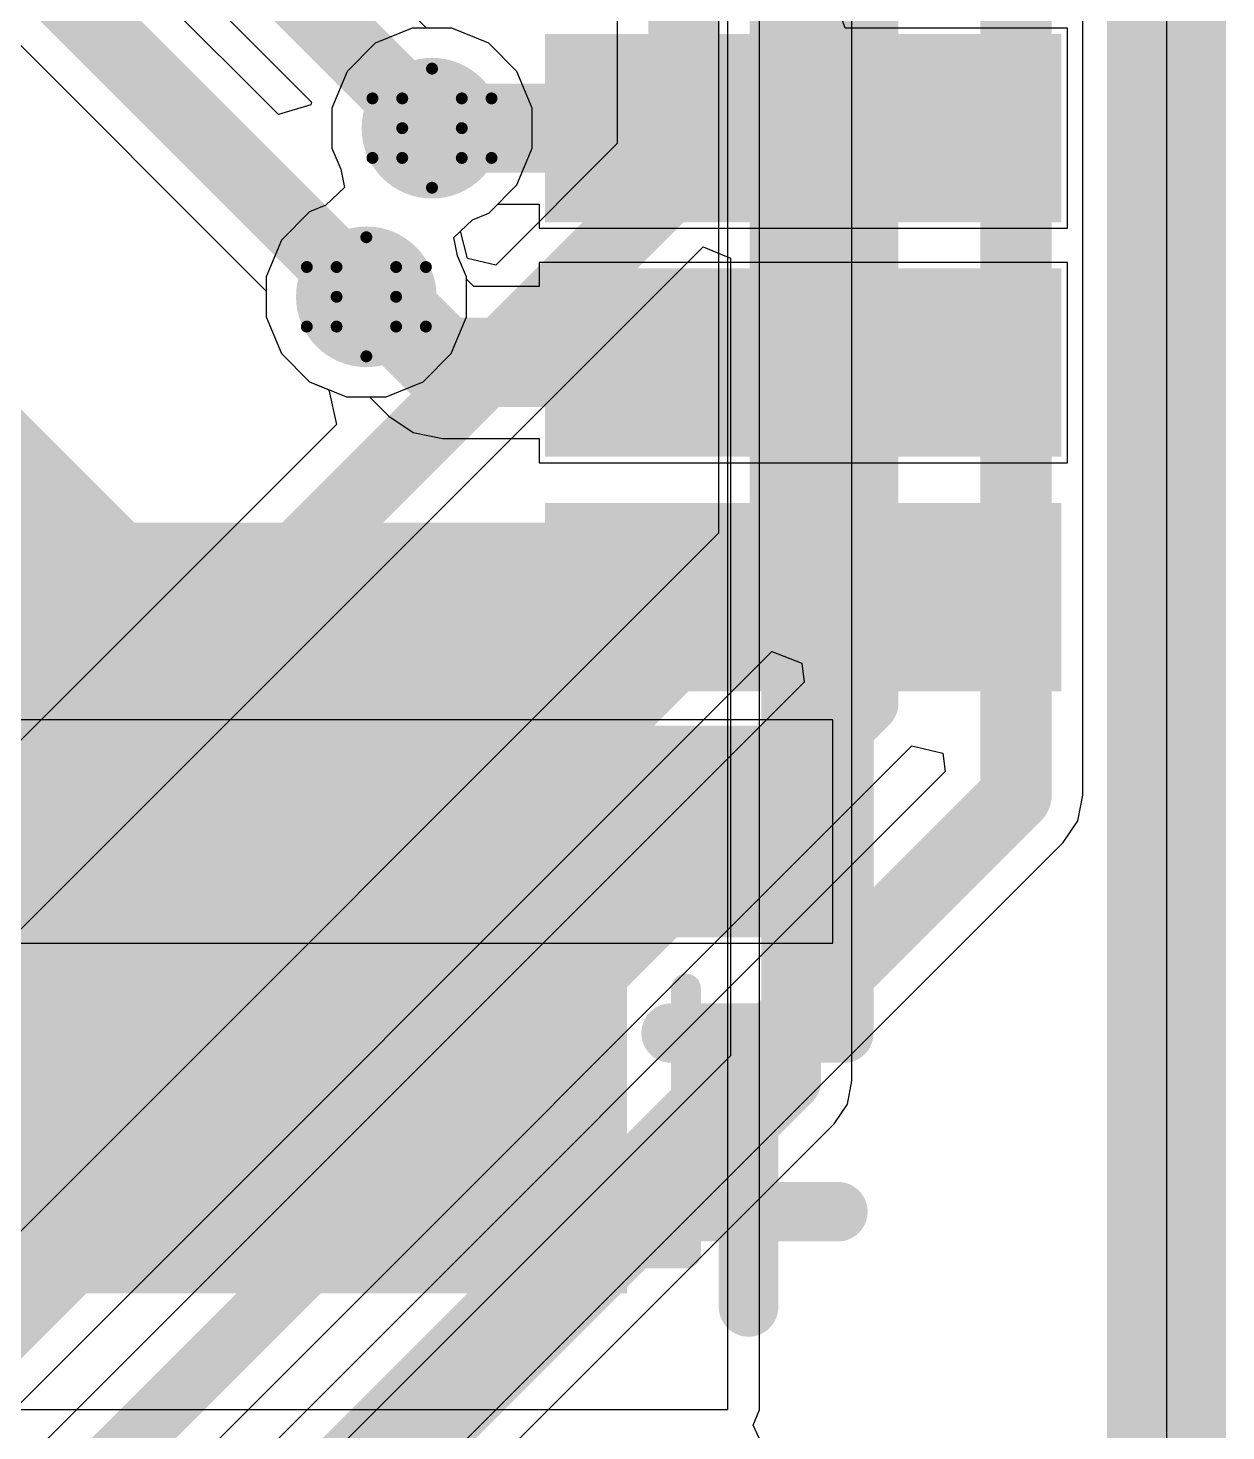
# Model space of a CAD drawing. Header units: inches. Extents: x -4 to 389, y 0 to 108.
# Drawn here: x 40.15 to 45.26, y 13.75 to 19.74 of the extents above; entities that cross this region are included whole.
import ezdxf

# ---------------------------------------------------------------- set-up
doc = ezdxf.new("R2010")
doc.units = ezdxf.units.IN
for name, color, linetype in [('Board Outline', 76, 'Continuous'), ('Bottom Layer', 5, 'Continuous'), ('Bottom Overlay', 54, 'Continuous'), ('Bottom Paste', 16, 'Continuous'), ('Bottom Solder', 6, 'Continuous'), ('Drill Drawing', 1, 'Continuous'), ('Signal_1', 16, 'Continuous'), ('Signal_2', 76, 'Continuous'), ('Top Layer', 1, 'Continuous'), ('Top Overlay', 2, 'Continuous'), ('Top Paste', 8, 'Continuous'), ('Top Solder', 216, 'Continuous'), ('Via Holes', 16, 'Continuous')]:
    doc.layers.add(name, color=color, linetype=linetype)

msp = doc.modelspace()

# ---------------------------------------------------------------- hatches: boundary and pattern name
at = {"layer": 'Bottom Layer'}
h = msp.add_hatch(color=5, dxfattribs=at)
edge = h.paths.add_edge_path()
edge.add_arc((41.8763, 19.3101), 0.3, 0, 360)
h = msp.add_hatch(color=5, dxfattribs=at)
edge = h.paths.add_edge_path()
edge.add_arc((41.5962, 18.5908), 0.3, 0, 360)
msp.add_hatch(color=5, dxfattribs=at).paths.add_polyline_path([(40.0365, 14.4422), (40.0365, 17.2322), (42.6065, 17.2322), (42.6065, 14.4422)])
at = {"layer": 'Bottom Paste'}
msp.add_hatch(color=16, dxfattribs=at).paths.add_polyline_path([(40.0365, 14.4422), (40.0365, 17.2322), (42.6065, 17.2322), (42.6065, 14.4422)])
at = {"layer": 'Bottom Solder'}
msp.add_hatch(color=6, dxfattribs=at).paths.add_polyline_path([(39.9349, 14.3406), (39.9349, 17.3338), (42.7081, 17.3338), (42.7081, 14.3406)])
at = {"layer": 'Signal_1'}
h = msp.add_hatch(color=16, dxfattribs=at)
edge = h.paths.add_edge_path()
edge.add_arc((41.8763, 19.3101), 0.3, 0, 360)
h = msp.add_hatch(color=16, dxfattribs=at)
edge = h.paths.add_edge_path()
edge.add_arc((41.5962, 18.5908), 0.3, 0, 360)
at = {"layer": 'Signal_2'}
h = msp.add_hatch(color=76, dxfattribs=at)
edge = h.paths.add_edge_path()
edge.add_arc((41.8763, 19.3101), 0.3, 0, 360)
h = msp.add_hatch(color=76, dxfattribs=at)
edge = h.paths.add_edge_path()
edge.add_arc((41.5962, 18.5908), 0.3, 0, 360)
at = {"layer": 'Top Layer'}
h = msp.add_hatch(color=1, dxfattribs=at)
edge = h.paths.add_edge_path()
edge.add_arc((41.8763, 19.3101), 0.3, 0, 360)
for points in [[(44.4597, 19.6101), (44.4597, 19.0101), (42.4597, 19.0101), (42.4597, 19.6101)], [(44.4597, 18.6101), (44.4597, 18.0101), (42.4597, 18.0101), (42.4597, 18.6101)], [(44.4597, 17.6101), (44.4597, 17.0101), (42.4597, 17.0101), (42.4597, 17.6101)], [(43.4597, 16.6601), (43.4597, 15.9601), (39.2597, 15.9601), (39.2597, 16.6601)]]:
    msp.add_hatch(color=1, dxfattribs=at).paths.add_polyline_path(points)
h = msp.add_hatch(color=1, dxfattribs=at)
edge = h.paths.add_edge_path()
edge.add_arc((41.5962, 18.5908), 0.3, 0, 360)
at = {"layer": 'Top Paste'}
for points in [[(44.4597, 19.6101), (44.4597, 19.0101), (42.4597, 19.0101), (42.4597, 19.6101)], [(44.4597, 18.6101), (44.4597, 18.0101), (42.4597, 18.0101), (42.4597, 18.6101)], [(44.4597, 17.6101), (44.4597, 17.0101), (42.4597, 17.0101), (42.4597, 17.6101)], [(43.4597, 16.6601), (43.4597, 15.9601), (39.2597, 15.9601), (39.2597, 16.6601)]]:
    msp.add_hatch(color=8, dxfattribs=at).paths.add_polyline_path(points)
at = {"layer": 'Top Solder'}
for points in [[(44.5613, 19.7117), (44.5613, 18.9085), (42.3581, 18.9085), (42.3581, 19.7117)], [(44.5613, 18.7117), (44.5613, 17.9085), (42.3581, 17.9085), (42.3581, 18.7117)], [(44.5613, 17.7117), (44.5613, 16.9085), (42.3581, 16.9085), (42.3581, 17.7117)], [(43.5613, 16.7617), (43.5613, 15.8585), (39.1581, 15.8585), (39.1581, 16.7617)]]:
    msp.add_hatch(color=216, dxfattribs=at).paths.add_polyline_path(points)
at = {"layer": 'Via Holes'}
h = msp.add_hatch(color=7, dxfattribs=at)
edge = h.paths.add_edge_path()
edge.add_arc((41.8763, 19.3101), 0.15, 0, 360)
h = msp.add_hatch(color=7, dxfattribs=at)
edge = h.paths.add_edge_path()
edge.add_arc((41.5962, 18.5908), 0.15, 0, 360)

# ---------------------------------------------------------------- linework, layer by layer
at = {"layer": 'Board Outline'}
msp.add_lwpolyline([(45.0088, 49.9364, 0.508, 0.508, 0), (45.0088, 0, 0.508, 0.508, 0)], format="xyseb", dxfattribs=at)
at = {"layer": 'Bottom Layer'}
for p, q in [((45.0088, 40.3425), (45.0088, 0)), ((43.1364, 20.3454), (43.1364, 13.843)), ((43.2739, 13.843), (43.2739, 20.3454)), ((41.7914, 19.7371), (41.6345, 19.6721)), ((41.9613, 19.7371), (41.7914, 19.7371)), ((42.1182, 19.6721), (41.9613, 19.7371)), ((41.6345, 19.6721), (41.5143, 19.552)), ((42.2383, 19.552), (42.1182, 19.6721)), ((41.5143, 19.552), (41.4493, 19.395)), ((42.3033, 19.395), (42.2383, 19.552)), ((41.4493, 19.395), (41.4493, 19.2252)), ((42.3033, 19.2252), (42.3033, 19.395)), ((41.4493, 19.2252), (41.4868, 19.1347)), ((42.2383, 19.0682), (42.3033, 19.2252)), ((41.4868, 19.1347), (41.503, 19.0574)), ((41.503, 19.0574), (41.4233, 18.9814)), ((42.1182, 18.9481), (42.2383, 19.0682)), ((41.4233, 18.9814), (41.3543, 18.9528)), ((41.3543, 18.9528), (41.2342, 18.8326)), ((41.9695, 18.8435), (42.0492, 18.9195)), ((42.0492, 18.9195), (42.1182, 18.9481)), ((41.2342, 18.8326), (41.1692, 18.6757)), ((41.9857, 18.7662), (41.9695, 18.8435)), ((42.0232, 18.6757), (41.9857, 18.7662)), ((41.1692, 18.6757), (41.1692, 18.5058)), ((42.0232, 18.5058), (42.0232, 18.6757)), ((41.1692, 18.5058), (41.2342, 18.3489)), ((41.9582, 18.3489), (42.0232, 18.5058)), ((41.2342, 18.3489), (41.3543, 18.2288)), ((41.838, 18.2288), (41.9582, 18.3489)), ((41.3543, 18.2288), (41.5112, 18.1638)), ((41.6811, 18.1638), (41.838, 18.2288)), ((41.5112, 18.1638), (41.6811, 18.1638)), ((43.1364, 13.843), (28.194, 13.843)), ((43.2469, 13.7778), (43.2739, 13.843)), ((43.3045, 13.6508), (43.2469, 13.7778))]:
    msp.add_line(p, q, dxfattribs=at)
at = {"layer": 'Bottom Overlay'}
for points in [[(43.6329, 15.4504, 0.254, 0.254, 0), (43.6329, 22.8672, 0.254, 0.254, 0)], [(42.8963, 15.4504, 0.254, 0.254, 0), (43.6329, 15.4504, 0.254, 0.254, 0)], [(43.2265, 14.282, 0.254, 0.254, 0), (43.2265, 15.1202, 0.254, 0.254, 0)], [(42.8709, 14.6884, 0.254, 0.254, 0), (43.6075, 14.6884, 0.254, 0.254, 0)]]:
    msp.add_lwpolyline(points, format="xyseb", dxfattribs=at)
for points in [[(42.8328, 15.4504, 0.127, 0.127, 1), (42.9598, 15.4504, 0.127, 0.127, 1)], [(43.5694, 15.4504, 0.127, 0.127, 1), (43.6964, 15.4504, 0.127, 0.127, 1)], [(43.5694, 15.4504, 0.127, 0.127, 1), (43.6964, 15.4504, 0.127, 0.127, 1)], [(43.163, 15.1202, 0.127, 0.127, 1), (43.29, 15.1202, 0.127, 0.127, 1)], [(42.8074, 14.6884, 0.127, 0.127, 1), (42.9344, 14.6884, 0.127, 0.127, 1)], [(43.544, 14.6884, 0.127, 0.127, 1), (43.671, 14.6884, 0.127, 0.127, 1)], [(43.163, 14.282, 0.127, 0.127, 1), (43.29, 14.282, 0.127, 0.127, 1)]]:
    msp.add_lwpolyline(points, format="xyseb", close=True, dxfattribs=at)
at = {"layer": 'Drill Drawing'}
for points in [[(41.7493, 19.4371, 0.0508, 0.0508, 0), (41.8763, 19.5641, 0.0508, 0.0508, 0)], [(41.8763, 19.5641, 0.0508, 0.0508, 0), (42.0033, 19.4371, 0.0508, 0.0508, 0)], [(41.6223, 19.4371, 0.0508, 0.0508, 0), (41.7493, 19.3101, 0.0508, 0.0508, 0)], [(41.6223, 19.4371, 0.0508, 0.0508, 0), (41.7493, 19.4371, 0.0508, 0.0508, 0)], [(42.0033, 19.4371, 0.0508, 0.0508, 0), (42.1303, 19.4371, 0.0508, 0.0508, 0)], [(42.0033, 19.3101, 0.0508, 0.0508, 0), (42.1303, 19.4371, 0.0508, 0.0508, 0)], [(41.6223, 19.1831, 0.0508, 0.0508, 0), (41.7493, 19.3101, 0.0508, 0.0508, 0)], [(42.0033, 19.3101, 0.0508, 0.0508, 0), (42.1303, 19.1831, 0.0508, 0.0508, 0)], [(41.6223, 19.1831, 0.0508, 0.0508, 0), (41.7493, 19.1831, 0.0508, 0.0508, 0)], [(41.7493, 19.1831, 0.0508, 0.0508, 0), (41.8763, 19.0561, 0.0508, 0.0508, 0)], [(41.8763, 19.0561, 0.0508, 0.0508, 0), (42.0033, 19.1831, 0.0508, 0.0508, 0)], [(42.0033, 19.1831, 0.0508, 0.0508, 0), (42.1303, 19.1831, 0.0508, 0.0508, 0)], [(41.4692, 18.7178, 0.0508, 0.0508, 0), (41.5962, 18.8448, 0.0508, 0.0508, 0)], [(41.5962, 18.8448, 0.0508, 0.0508, 0), (41.7232, 18.7178, 0.0508, 0.0508, 0)], [(41.3422, 18.7178, 0.0508, 0.0508, 0), (41.4692, 18.5908, 0.0508, 0.0508, 0)], [(41.3422, 18.7178, 0.0508, 0.0508, 0), (41.4692, 18.7178, 0.0508, 0.0508, 0)], [(41.7232, 18.7178, 0.0508, 0.0508, 0), (41.8502, 18.7178, 0.0508, 0.0508, 0)], [(41.7232, 18.5908, 0.0508, 0.0508, 0), (41.8502, 18.7178, 0.0508, 0.0508, 0)], [(41.3422, 18.4638, 0.0508, 0.0508, 0), (41.4692, 18.5908, 0.0508, 0.0508, 0)], [(41.7232, 18.5908, 0.0508, 0.0508, 0), (41.8502, 18.4638, 0.0508, 0.0508, 0)], [(41.3422, 18.4638, 0.0508, 0.0508, 0), (41.4692, 18.4638, 0.0508, 0.0508, 0)], [(41.4692, 18.4638, 0.0508, 0.0508, 0), (41.5962, 18.3368, 0.0508, 0.0508, 0)], [(41.5962, 18.3368, 0.0508, 0.0508, 0), (41.7232, 18.4638, 0.0508, 0.0508, 0)], [(41.7232, 18.4638, 0.0508, 0.0508, 0), (41.8502, 18.4638, 0.0508, 0.0508, 0)]]:
    msp.add_lwpolyline(points, format="xyseb", dxfattribs=at)
for points in [[(41.8636, 19.5641, 0.0254, 0.0254, 1), (41.889, 19.5641, 0.0254, 0.0254, 1)], [(41.8636, 19.5641, 0.0254, 0.0254, 1), (41.889, 19.5641, 0.0254, 0.0254, 1)], [(41.6096, 19.4371, 0.0254, 0.0254, 1), (41.635, 19.4371, 0.0254, 0.0254, 1)], [(41.6096, 19.4371, 0.0254, 0.0254, 1), (41.635, 19.4371, 0.0254, 0.0254, 1)], [(41.7366, 19.4371, 0.0254, 0.0254, 1), (41.762, 19.4371, 0.0254, 0.0254, 1)], [(41.7366, 19.4371, 0.0254, 0.0254, 1), (41.762, 19.4371, 0.0254, 0.0254, 1)], [(41.9906, 19.4371, 0.0254, 0.0254, 1), (42.016, 19.4371, 0.0254, 0.0254, 1)], [(41.9906, 19.4371, 0.0254, 0.0254, 1), (42.016, 19.4371, 0.0254, 0.0254, 1)], [(42.1176, 19.4371, 0.0254, 0.0254, 1), (42.143, 19.4371, 0.0254, 0.0254, 1)], [(42.1176, 19.4371, 0.0254, 0.0254, 1), (42.143, 19.4371, 0.0254, 0.0254, 1)], [(41.7366, 19.3101, 0.0254, 0.0254, 1), (41.762, 19.3101, 0.0254, 0.0254, 1)], [(41.7366, 19.3101, 0.0254, 0.0254, 1), (41.762, 19.3101, 0.0254, 0.0254, 1)], [(41.9906, 19.3101, 0.0254, 0.0254, 1), (42.016, 19.3101, 0.0254, 0.0254, 1)], [(41.9906, 19.3101, 0.0254, 0.0254, 1), (42.016, 19.3101, 0.0254, 0.0254, 1)], [(41.6096, 19.1831, 0.0254, 0.0254, 1), (41.635, 19.1831, 0.0254, 0.0254, 1)], [(41.6096, 19.1831, 0.0254, 0.0254, 1), (41.635, 19.1831, 0.0254, 0.0254, 1)], [(41.7366, 19.1831, 0.0254, 0.0254, 1), (41.762, 19.1831, 0.0254, 0.0254, 1)], [(41.7366, 19.1831, 0.0254, 0.0254, 1), (41.762, 19.1831, 0.0254, 0.0254, 1)], [(41.9906, 19.1831, 0.0254, 0.0254, 1), (42.016, 19.1831, 0.0254, 0.0254, 1)], [(41.9906, 19.1831, 0.0254, 0.0254, 1), (42.016, 19.1831, 0.0254, 0.0254, 1)], [(42.1176, 19.1831, 0.0254, 0.0254, 1), (42.143, 19.1831, 0.0254, 0.0254, 1)], [(42.1176, 19.1831, 0.0254, 0.0254, 1), (42.143, 19.1831, 0.0254, 0.0254, 1)], [(41.8636, 19.0561, 0.0254, 0.0254, 1), (41.889, 19.0561, 0.0254, 0.0254, 1)], [(41.8636, 19.0561, 0.0254, 0.0254, 1), (41.889, 19.0561, 0.0254, 0.0254, 1)], [(41.5835, 18.8448, 0.0254, 0.0254, 1), (41.6089, 18.8448, 0.0254, 0.0254, 1)], [(41.5835, 18.8448, 0.0254, 0.0254, 1), (41.6089, 18.8448, 0.0254, 0.0254, 1)], [(41.3295, 18.7178, 0.0254, 0.0254, 1), (41.3549, 18.7178, 0.0254, 0.0254, 1)], [(41.3295, 18.7178, 0.0254, 0.0254, 1), (41.3549, 18.7178, 0.0254, 0.0254, 1)], [(41.4565, 18.7178, 0.0254, 0.0254, 1), (41.4819, 18.7178, 0.0254, 0.0254, 1)], [(41.4565, 18.7178, 0.0254, 0.0254, 1), (41.4819, 18.7178, 0.0254, 0.0254, 1)], [(41.7105, 18.7178, 0.0254, 0.0254, 1), (41.7359, 18.7178, 0.0254, 0.0254, 1)], [(41.7105, 18.7178, 0.0254, 0.0254, 1), (41.7359, 18.7178, 0.0254, 0.0254, 1)], [(41.8375, 18.7178, 0.0254, 0.0254, 1), (41.8629, 18.7178, 0.0254, 0.0254, 1)], [(41.8375, 18.7178, 0.0254, 0.0254, 1), (41.8629, 18.7178, 0.0254, 0.0254, 1)], [(41.4565, 18.5908, 0.0254, 0.0254, 1), (41.4819, 18.5908, 0.0254, 0.0254, 1)], [(41.4565, 18.5908, 0.0254, 0.0254, 1), (41.4819, 18.5908, 0.0254, 0.0254, 1)], [(41.7105, 18.5908, 0.0254, 0.0254, 1), (41.7359, 18.5908, 0.0254, 0.0254, 1)], [(41.7105, 18.5908, 0.0254, 0.0254, 1), (41.7359, 18.5908, 0.0254, 0.0254, 1)], [(41.3295, 18.4638, 0.0254, 0.0254, 1), (41.3549, 18.4638, 0.0254, 0.0254, 1)], [(41.3295, 18.4638, 0.0254, 0.0254, 1), (41.3549, 18.4638, 0.0254, 0.0254, 1)], [(41.4565, 18.4638, 0.0254, 0.0254, 1), (41.4819, 18.4638, 0.0254, 0.0254, 1)], [(41.4565, 18.4638, 0.0254, 0.0254, 1), (41.4819, 18.4638, 0.0254, 0.0254, 1)], [(41.7105, 18.4638, 0.0254, 0.0254, 1), (41.7359, 18.4638, 0.0254, 0.0254, 1)], [(41.7105, 18.4638, 0.0254, 0.0254, 1), (41.7359, 18.4638, 0.0254, 0.0254, 1)], [(41.8375, 18.4638, 0.0254, 0.0254, 1), (41.8629, 18.4638, 0.0254, 0.0254, 1)], [(41.8375, 18.4638, 0.0254, 0.0254, 1), (41.8629, 18.4638, 0.0254, 0.0254, 1)], [(41.5835, 18.3368, 0.0254, 0.0254, 1), (41.6089, 18.3368, 0.0254, 0.0254, 1)], [(41.5835, 18.3368, 0.0254, 0.0254, 1), (41.6089, 18.3368, 0.0254, 0.0254, 1)]]:
    msp.add_lwpolyline(points, format="xyseb", close=True, dxfattribs=at)
at = {"layer": 'Signal_1'}
for p, q in [((45.0088, 37.4544), (45.0088, 0)), ((43.6676, 15.2466), (43.6676, 24.3017)), ((42.6665, 23.6443), (42.6665, 19.2446)), ((41.8522, 19.7371), (40.9442, 20.6451)), ((41.222, 19.3678), (40.2137, 20.3761)), ((40.4579, 20.3257), (41.3621, 19.4214)), ((39.7274, 20.0567), (41.1692, 18.6149)), ((41.9613, 19.7371), (41.8522, 19.7371)), ((42.1182, 19.6721), (41.9613, 19.7371)), ((42.2383, 19.552), (42.1182, 19.6721)), ((42.3033, 19.395), (42.2383, 19.552)), ((41.3598, 19.4096), (41.222, 19.3678)), ((41.3621, 19.4214), (41.3598, 19.4096)), ((42.3033, 19.2252), (42.3033, 19.395)), ((42.6665, 19.2446), (42.1479, 18.726)), ((42.2383, 19.0682), (42.3033, 19.2252)), ((42.1182, 18.9481), (42.2383, 19.0682)), ((41.9977, 18.8704), (42.0492, 18.9195)), ((42.0492, 18.9195), (42.1182, 18.9481)), ((42.0283, 18.7543), (41.9977, 18.8704)), ((31.0554, 6.8277), (43.0323, 18.8046)), ((43.0323, 18.8046), (43.1496, 18.756)), ((42.1479, 18.726), (42.0283, 18.7543)), ((43.1496, 18.756), (43.1496, 15.3539)), ((41.1692, 18.6149), (41.1692, 18.5058)), ((41.1692, 18.5058), (41.2342, 18.3489)), ((41.2342, 18.3489), (41.3543, 18.2288)), ((41.3543, 18.2288), (41.4369, 18.1946)), ((41.4369, 18.1946), (41.4684, 18.0464)), ((41.4684, 18.0464), (31.4526, 8.0307)), ((43.1496, 15.3539), (30.5185, 2.7227)), ((43.6479, 15.1475), (43.6676, 15.2466)), ((43.5917, 15.0635), (43.6479, 15.1475)), ((28.8785, 0.3503), (43.5917, 15.0635))]:
    msp.add_line(p, q, dxfattribs=at)
for points in [[(43.4086, 15.2466, 0.254, 0.254, 0), (43.4086, 24.3017, 0.254, 0.254, 0)], [(42.9514, 19.1266, 0.3048, 0.3048, 0), (42.9514, 23.7623, 0.3048, 0.3048, 0)], [(40.6593, 20.5271, 0.3048, 0.3048, 0), (41.8763, 19.3101, 0.3048, 0.3048, 0)], [(39.9288, 20.2581, 0.3048, 0.3048, 0), (41.5962, 18.5908, 0.3048, 0.3048, 0)], [(27.965, 4.1402, 0.3048, 0.3048, 0), (42.9514, 19.1266, 0.3048, 0.3048, 0)], [(28.6954, 0.5334, 0.254, 0.254, 0), (43.4086, 15.2466, 0.254, 0.254, 0)]]:
    msp.add_lwpolyline(points, format="xyseb", dxfattribs=at)
for points in [[(41.8001, 19.3101, 0.1524, 0.1524, 1), (41.9525, 19.3101, 0.1524, 0.1524, 1)], [(42.8752, 19.1266, 0.1524, 0.1524, 1), (43.0276, 19.1266, 0.1524, 0.1524, 1)], [(42.8752, 19.1266, 0.1524, 0.1524, 1), (43.0276, 19.1266, 0.1524, 0.1524, 1)], [(41.52, 18.5908, 0.1524, 0.1524, 1), (41.6724, 18.5908, 0.1524, 0.1524, 1)], [(43.3451, 15.2466, 0.127, 0.127, 1), (43.4721, 15.2466, 0.127, 0.127, 1)], [(43.3451, 15.2466, 0.127, 0.127, 1), (43.4721, 15.2466, 0.127, 0.127, 1)]]:
    msp.add_lwpolyline(points, format="xyseb", close=True, dxfattribs=at)
at = {"layer": 'Signal_2'}
for p, q in [((45.0088, 39.6494), (45.0088, 13.5238)), ((43.0988, 32.3285), (43.0988, 17.5825)), ((44.6521, 16.4644), (44.6521, 27.3674)), ((41.7914, 19.7371), (41.6345, 19.6721)), ((41.9613, 19.7371), (41.7914, 19.7371)), ((42.1182, 19.6721), (41.9613, 19.7371)), ((41.6345, 19.6721), (41.5143, 19.552)), ((42.2383, 19.552), (42.1182, 19.6721)), ((41.5143, 19.552), (41.4493, 19.395)), ((42.3033, 19.395), (42.2383, 19.552)), ((41.4493, 19.395), (41.4493, 19.2252)), ((42.3033, 19.2252), (42.3033, 19.395)), ((41.4493, 19.2252), (41.4868, 19.1347)), ((42.2383, 19.0682), (42.3033, 19.2252)), ((41.4868, 19.1347), (41.503, 19.0574)), ((41.503, 19.0574), (41.4233, 18.9814)), ((42.1182, 18.9481), (42.2383, 19.0682)), ((41.4233, 18.9814), (41.3543, 18.9528)), ((41.3543, 18.9528), (41.2342, 18.8326)), ((41.9695, 18.8435), (42.0492, 18.9195)), ((42.0492, 18.9195), (42.1182, 18.9481)), ((41.2342, 18.8326), (41.1692, 18.6757)), ((41.9857, 18.7662), (41.9695, 18.8435)), ((42.0232, 18.6757), (41.9857, 18.7662)), ((41.1692, 18.6757), (41.1692, 18.5058)), ((42.0232, 18.5058), (42.0232, 18.6757)), ((41.1692, 18.5058), (41.2342, 18.3489)), ((41.9582, 18.3489), (42.0232, 18.5058)), ((41.2342, 18.3489), (41.3543, 18.2288)), ((41.838, 18.2288), (41.9582, 18.3489)), ((41.3543, 18.2288), (41.5112, 18.1638)), ((41.6811, 18.1638), (41.838, 18.2288)), ((41.5112, 18.1638), (41.6811, 18.1638)), ((43.0988, 17.5825), (39.0402, 13.5238)), ((38.5787, 12.3299), (43.3264, 17.0775)), ((43.3264, 17.0775), (43.4542, 17.0285)), ((43.4542, 17.0285), (43.4636, 16.9477)), ((43.4636, 16.9477), (39.1361, 12.6202)), ((39.5782, 12.3299), (43.9219, 16.6736)), ((43.9219, 16.6736), (43.923, 16.6752)), ((43.923, 16.6752), (44.0551, 16.6443)), ((44.0551, 16.6443), (44.0654, 16.5655)), ((44.0654, 16.5655), (40.1338, 12.6338)), ((44.6304, 16.3554), (44.6521, 16.4644)), ((44.6521, 16.4644), (44.6521, 16.4644)), ((44.5686, 16.263), (44.6304, 16.3554)), ((41.9468, 13.6411), (44.5686, 16.263)), ((44.5686, 16.263), (44.5686, 16.263))]:
    msp.add_line(p, q, dxfattribs=at)
for points in [[(43.7388, 16.8567, 0.254, 0.254, 0), (43.7388, 34.4185, 0.254, 0.254, 0)], [(43.3578, 17.4752, 0.254, 0.254, 0), (43.3578, 32.4358, 0.254, 0.254, 0)], [(44.3672, 16.4644, 0.3048, 0.3048, 0), (44.3672, 27.6864, 0.3048, 0.3048, 0)], [(38.3197, 12.4371, 0.254, 0.254, 0), (43.3578, 17.4752, 0.254, 0.254, 0)], [(39.3192, 12.4371, 0.254, 0.254, 0), (43.7388, 16.8567, 0.254, 0.254, 0)], [(40.3352, 12.4324, 0.3048, 0.3048, 0), (44.3672, 16.4644, 0.3048, 0.3048, 0)]]:
    msp.add_lwpolyline(points, format="xyseb", dxfattribs=at)
for points in [[(43.2943, 17.4752, 0.127, 0.127, 1), (43.4213, 17.4752, 0.127, 0.127, 1)], [(43.2943, 17.4752, 0.127, 0.127, 1), (43.4213, 17.4752, 0.127, 0.127, 1)], [(43.6753, 16.8567, 0.127, 0.127, 1), (43.8023, 16.8567, 0.127, 0.127, 1)], [(43.6753, 16.8567, 0.127, 0.127, 1), (43.8023, 16.8567, 0.127, 0.127, 1)], [(44.291, 16.4644, 0.1524, 0.1524, 1), (44.4434, 16.4644, 0.1524, 0.1524, 1)], [(44.291, 16.4644, 0.1524, 0.1524, 1), (44.4434, 16.4644, 0.1524, 0.1524, 1)]]:
    msp.add_lwpolyline(points, format="xyseb", close=True, dxfattribs=at)
at = {"layer": 'Top Layer'}
for p, q in [((45.0088, 40.3425), (45.0088, 0)), ((43.6381, 19.7371), (43.5945, 19.8641)), ((41.7914, 19.7371), (41.6345, 19.6721)), ((41.8402, 19.7371), (41.7914, 19.7371)), ((41.8436, 19.7371), (41.8402, 19.7371)), ((44.5867, 19.7371), (43.6381, 19.7371)), ((44.5867, 18.8831), (44.5867, 19.7371)), ((41.6345, 19.6721), (41.5143, 19.552)), ((41.5143, 19.552), (41.4493, 19.395)), ((41.4493, 19.395), (41.4493, 19.2252)), ((41.4493, 19.2252), (41.4868, 19.1347)), ((41.4868, 19.1347), (41.503, 19.0574)), ((41.503, 19.0574), (41.4233, 18.9814)), ((41.4233, 18.9814), (41.3543, 18.9528)), ((42.1182, 18.9481), (42.1565, 18.9864)), ((42.1565, 18.9864), (42.3327, 18.9864)), ((42.3327, 18.9864), (42.3327, 18.8831)), ((41.3543, 18.9528), (41.2342, 18.8326)), ((41.9695, 18.8435), (42.0492, 18.9195)), ((42.0492, 18.9195), (42.1182, 18.9481)), ((42.3327, 18.8831), (44.5867, 18.8831)), ((41.2342, 18.8326), (41.1692, 18.6757)), ((41.9857, 18.7662), (41.9695, 18.8435)), ((42.0232, 18.6757), (41.9857, 18.7662)), ((44.5867, 18.7371), (42.3327, 18.7371)), ((42.3327, 18.7371), (42.3327, 18.6343)), ((44.5867, 17.8831), (44.5867, 18.7371)), ((41.1692, 18.6757), (41.1692, 18.5058)), ((42.0232, 18.6658), (42.0232, 18.6757)), ((42.0546, 18.6343), (42.0232, 18.6658)), ((42.3327, 18.6343), (42.0546, 18.6343)), ((41.1692, 18.5058), (41.2342, 18.3489)), ((41.2342, 18.3489), (41.3543, 18.2288)), ((41.3543, 18.2288), (41.5112, 18.1638)), ((41.5112, 18.1638), (41.6095, 18.1638)), ((41.6095, 18.1638), (41.6916, 18.0817)), ((41.6916, 18.0817), (41.7966, 18.0115)), ((41.7966, 18.0115), (41.9205, 17.9869)), ((41.9205, 17.9869), (42.3327, 17.9869)), ((42.3327, 17.9869), (42.3327, 17.8831)), ((42.3327, 17.8831), (44.5867, 17.8831)), ((43.5867, 16.7871), (39.1327, 16.7871)), ((43.5867, 15.8331), (43.5867, 16.7871)), ((39.1327, 15.8331), (43.5867, 15.8331))]:
    msp.add_line(p, q, dxfattribs=at)
for points in [[(41.8509, 19.3101, 0.381, 0.381, 0), (43.4937, 19.3101, 0.381, 0.381, 0)], [(41.5962, 18.5908, 0.381, 0.381, 0), (41.6403, 18.5908, 0.381, 0.381, 0)], [(41.6403, 18.5908, 0.381, 0.381, 0), (41.9205, 18.3106, 0.381, 0.381, 0)], [(41.9205, 18.3106, 0.381, 0.381, 0), (43.4937, 18.3106, 0.381, 0.381, 0)], [(39.6494, 18.1356, 0.635, 0.635, 0), (40.4749, 17.3101, 0.635, 0.635, 0)], [(40.4749, 17.3101, 0.635, 0.635, 0), (43.4597, 17.3101, 0.635, 0.635, 0)]]:
    msp.add_lwpolyline(points, format="xyseb", dxfattribs=at)
for points in [[(41.7557, 19.3101, 0.1905, 0.1905, 1), (41.9462, 19.3101, 0.1905, 0.1905, 1)], [(43.3985, 19.3101, 0.1905, 0.1905, 1), (43.589, 19.3101, 0.1905, 0.1905, 1)], [(41.5009, 18.5908, 0.1905, 0.1905, 1), (41.6914, 18.5908, 0.1905, 0.1905, 1)], [(41.5451, 18.5908, 0.1905, 0.1905, 1), (41.7356, 18.5908, 0.1905, 0.1905, 1)], [(41.5451, 18.5908, 0.1905, 0.1905, 1), (41.7356, 18.5908, 0.1905, 0.1905, 1)], [(41.8253, 18.3106, 0.1905, 0.1905, 1), (42.0158, 18.3106, 0.1905, 0.1905, 1)], [(41.8253, 18.3106, 0.1905, 0.1905, 1), (42.0158, 18.3106, 0.1905, 0.1905, 1)], [(43.3985, 18.3106, 0.1905, 0.1905, 1), (43.589, 18.3106, 0.1905, 0.1905, 1)], [(40.3162, 17.3101, 0.3175, 0.3175, 1), (40.6337, 17.3101, 0.3175, 0.3175, 1)], [(40.3162, 17.3101, 0.3175, 0.3175, 1), (40.6337, 17.3101, 0.3175, 0.3175, 1)], [(43.301, 17.3101, 0.3175, 0.3175, 1), (43.6185, 17.3101, 0.3175, 0.3175, 1)]]:
    msp.add_lwpolyline(points, format="xyseb", close=True, dxfattribs=at)
at = {"layer": 'Top Overlay'}
for points in [[(42.9597, 14.5101, 0.127, 0.127, 0), (42.9597, 15.6401, 0.127, 0.127, 0)], [(38.6597, 14.5101, 0.127, 0.127, 0), (42.9597, 14.5101, 0.127, 0.127, 0)]]:
    msp.add_lwpolyline(points, format="xyseb", dxfattribs=at)
for points in [[(42.928, 15.6401, 0.0635, 0.0635, 1), (42.9915, 15.6401, 0.0635, 0.0635, 1)], [(42.928, 14.5101, 0.0635, 0.0635, 1), (42.9915, 14.5101, 0.0635, 0.0635, 1)], [(42.928, 14.5101, 0.0635, 0.0635, 1), (42.9915, 14.5101, 0.0635, 0.0635, 1)]]:
    msp.add_lwpolyline(points, format="xyseb", close=True, dxfattribs=at)

doc.saveas('drawing.dxf')
